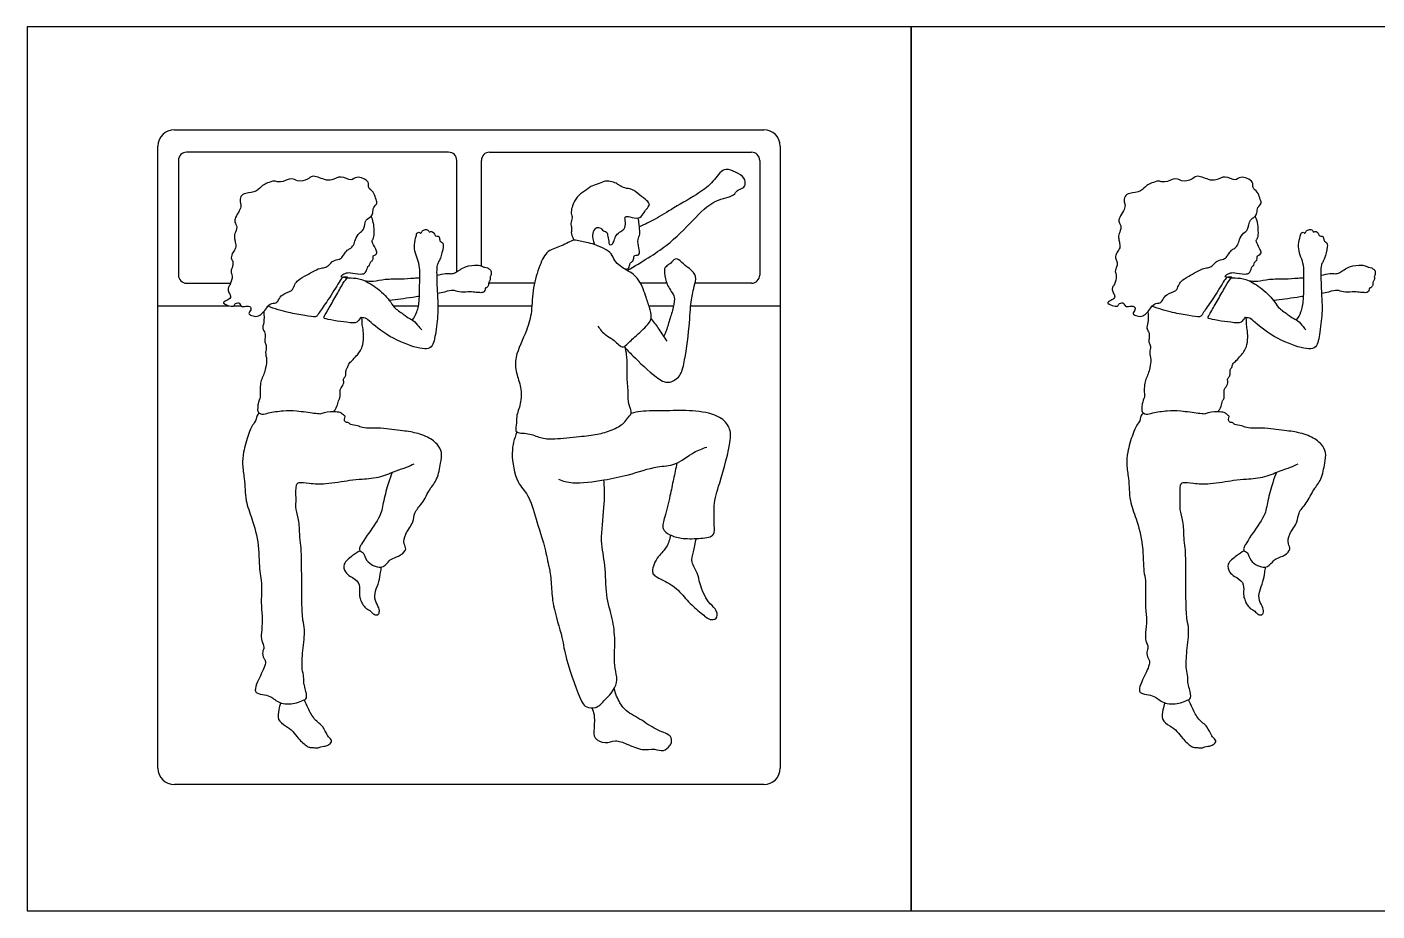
# Model space of a CAD drawing. Header units: millimetres. Extents: x 0 to 18.9, y 0.1 to 18.6.
# Drawn here: x 0.05 to 4.238, y 12.762 to 15.505 of the extents above; entities that cross this region are included whole.
import ezdxf

# ---------------------------------------------------------------- set-up
doc = ezdxf.new("R2010")
doc.units = ezdxf.units.MM
for name, color, linetype, true_color in [('AG-FURNITURE', 7, 'Continuous', 0x66ccff), ('AG-PEOPLE', 7, 'Continuous', 0x66ccff), ('X-VIEWPORT', 7, 'Continuous', 0xfb0280)]:
    doc.layers.add(name, color=color, linetype=linetype, true_color=true_color)

msp = doc.modelspace()

# ---------------------------------------------------------------- linework, layer by layer
at = {"layer": 'AG-FURNITURE'}
for p, q in [((2.0345, 14.71), (1.9533, 14.71)), ((0.4562, 14.6401), (0.6762, 14.6401)), ((0.6919, 14.6401), (0.7137, 14.6401)), ((1.1854, 14.6401), (1.2645, 14.6401)), ((1.3246, 14.6401), (1.6163, 14.6401)), ((1.9793, 14.6401), (2.0561, 14.6401)), ((2.1089, 14.6401), (2.3866, 14.6401))]:
    msp.add_line(p, q, dxfattribs=at)
for centre, radius, start, end in [((0.507, 15.1354), 0.0508, 90, 180), ((2.3358, 15.1354), 0.0508, 0, 90), ((0.5451, 15.091), 0.0254, 90, 180), ((1.3579, 15.091), 0.0254, 360, 90), ((1.4849, 15.091), 0.0254, 90, 180), ((2.2977, 15.091), 0.0254, 0, 90), ((0.5451, 14.7354), 0.0254, 180, 270), ((1.4849, 14.7354), 0.0254, 263.7567, 270), ((2.2977, 14.7354), 0.0254, 270, 0), ((0.507, 13.205), 0.0508, 180, 270), ((2.3358, 13.205), 0.0508, 270, 0)]:
    msp.add_arc(centre, radius, start, end, dxfattribs=at)
for points in [[(0.507, 15.1862), (1.4214, 15.1862), (2.3358, 15.1862)], [(0.4562, 13.205), (0.4562, 14.1702), (0.4562, 15.1354)], [(2.3866, 15.1354), (2.3866, 14.1702), (2.3866, 13.205)], [(0.5197, 15.091), (0.5197, 14.9132), (0.5197, 14.7354)], [(1.3579, 15.1164), (0.9515, 15.1164), (0.5451, 15.1164)], [(1.3833, 14.7456), (1.3833, 14.9183), (1.3833, 15.091)], [(1.4595, 14.7637), (1.4595, 14.9273), (1.4595, 15.091)], [(1.4849, 15.1164), (1.8913, 15.1164), (2.2977, 15.1164)], [(2.3231, 15.091), (2.3231, 14.9132), (2.3231, 14.7354)], [(0.5451, 14.71), (0.6133, 14.71), (0.6815, 14.71)], [(1.6242, 14.71), (1.5545, 14.71), (1.4849, 14.71)], [(2.2977, 14.71), (2.2102, 14.71), (2.1228, 14.71)], [(2.3358, 13.1542), (1.4214, 13.1542), (0.507, 13.1542)]]:
    msp.add_open_spline(points, degree=2, dxfattribs=at)
at = {"layer": 'AG-PEOPLE'}
for points, knots in [([(1.1354, 14.9584), (1.1341, 14.9537), (1.1228, 14.946), (1.1235, 14.9282), (1.1176, 14.9149), (1.098, 14.9082), (1.0969, 14.8752), (1.0803, 14.8666), (1.0671, 14.846), (1.0649, 14.8275), (1.0509, 14.8162), (1.0404, 14.8113), (1.0295, 14.7919), (1.02, 14.7838), (0.9976, 14.7806), (0.9885, 14.7666), (0.9725, 14.7566), (0.9571, 14.7589), (0.9107, 14.7308), (0.8879, 14.7189), (0.8786, 14.7025), (0.8735, 14.6841), (0.8406, 14.6772), (0.8311, 14.6584), (0.8228, 14.6474), (0.8026, 14.6484), (0.7906, 14.6289), (0.7794, 14.616), (0.7648, 14.6046), (0.7478, 14.6091), (0.7337, 14.6154), (0.7472, 14.6261), (0.7424, 14.6415), (0.7242, 14.6374), (0.7133, 14.6367), (0.709, 14.6527), (0.6917, 14.6461), (0.6939, 14.6337), (0.649, 14.6474), (0.6702, 14.6563), (0.6831, 14.6639), (0.6799, 14.6762), (0.6727, 14.6865), (0.6744, 14.6979), (0.681, 14.7064), (0.6897, 14.7329), (0.6798, 14.7459), (0.6889, 14.7621), (0.6896, 14.7776), (0.681, 14.7886), (0.6882, 14.8069), (0.6992, 14.8187), (0.6961, 14.8376), (0.6931, 14.8485), (0.6935, 14.8643), (0.7047, 14.8839), (0.6928, 14.8993), (0.6956, 14.9144), (0.7094, 14.9336), (0.7149, 14.951), (0.7101, 14.9618), (0.7109, 14.9816), (0.7287, 14.9903), (0.7638, 14.9923), (0.7794, 15.015), (0.7962, 15.0206), (0.8171, 15.03), (0.8362, 15.0189), (0.8722, 15.0398), (0.8875, 15.0237), (0.9225, 15.0295), (0.933, 15.0478), (0.9733, 15.0301), (0.9955, 15.0275), (1.0236, 15.0468), (1.0566, 15.0241), (1.0701, 15.0456), (1.1155, 15.0272), (1.1058, 15.005), (1.1266, 14.9941), (1.1302, 14.9748), (1.1366, 14.9631), (1.1354, 14.9584)], [0, 0, 0, 0, 0.253075, 0.508864, 0.735234, 0.998803, 1.33252, 1.593132, 1.893464, 2.160678, 2.411983, 2.62607, 2.910483, 3.132313, 3.415014, 3.668744, 3.923724, 4.164909, 4.617648, 4.941189, 5.197906, 5.455707, 5.799656, 6.078739, 6.29704, 6.557492, 6.844342, 7.107522, 7.362502, 7.623555, 7.826367, 8.046086, 8.256385, 8.509416, 8.702833, 8.921677, 9.147863, 9.31812, 9.667436, 9.883309, 10.123374, 10.325244, 10.544896, 10.742122, 10.951189, 11.268252, 11.503995, 11.759018, 11.998413, 12.218665, 12.480867, 12.729584, 12.989351, 13.200559, 13.443842, 13.727636, 13.981583, 14.214682, 14.519296, 14.777469, 14.988678, 15.246064, 15.508305, 15.87161, 16.184586, 16.444998, 16.728793, 17.008364, 17.380075, 17.653191, 18.001116, 18.260599, 18.647335, 18.946401, 19.287274, 19.639175, 19.909783, 20.294503, 20.552345, 20.824198, 21.101667, 21.354961, 21.354961, 21.354961, 21.354961]), ([(1.9121, 14.7495), (1.9585, 14.777), (2.0386, 14.8246), (2.1143, 14.9032), (2.1785, 14.9708), (2.2444, 14.9784), (2.2515, 14.9999), (2.2719, 15.004), (2.2814, 15.0188), (2.2723, 15.0457), (2.2405, 15.0573), (2.2097, 15.0705), (2.178, 15.0218), (2.1345, 14.9878), (2.0568, 14.9447), (2.0005, 14.9087), (1.9664, 14.8924), (1.9497, 14.8852)], [0.061563, 0.061563, 0.061563, 0.061563, 0.715854, 1.346626, 1.913113, 2.363412, 2.613997, 2.867146, 3.096628, 3.387588, 3.729131, 4.040104, 4.453422, 4.888492, 5.453708, 5.942122, 6.378126, 6.378126, 6.378126, 6.378126]), ([(3.8786, 14.9584), (3.8773, 14.9537), (3.866, 14.946), (3.8667, 14.9282), (3.8608, 14.9149), (3.8412, 14.9082), (3.8401, 14.8752), (3.8235, 14.8666), (3.8103, 14.846), (3.8081, 14.8275), (3.7941, 14.8162), (3.7836, 14.8113), (3.7727, 14.7919), (3.7632, 14.7838), (3.7408, 14.7806), (3.7317, 14.7666), (3.7157, 14.7566), (3.7003, 14.7589), (3.6539, 14.7308), (3.6311, 14.7189), (3.6218, 14.7025), (3.6167, 14.6841), (3.5838, 14.6772), (3.5743, 14.6584), (3.566, 14.6474), (3.5458, 14.6484), (3.5338, 14.6289), (3.5226, 14.616), (3.508, 14.6046), (3.491, 14.6091), (3.4769, 14.6154), (3.4904, 14.6261), (3.4856, 14.6415), (3.4674, 14.6374), (3.4565, 14.6367), (3.4522, 14.6527), (3.4349, 14.6461), (3.4371, 14.6337), (3.3922, 14.6474), (3.4134, 14.6563), (3.4263, 14.6639), (3.4231, 14.6762), (3.4159, 14.6865), (3.4176, 14.6979), (3.4242, 14.7064), (3.4329, 14.7329), (3.423, 14.7459), (3.4321, 14.7621), (3.4328, 14.7776), (3.4242, 14.7886), (3.4314, 14.8069), (3.4424, 14.8187), (3.4393, 14.8376), (3.4363, 14.8485), (3.4367, 14.8643), (3.4479, 14.8839), (3.436, 14.8993), (3.4388, 14.9144), (3.4526, 14.9336), (3.4581, 14.951), (3.4533, 14.9618), (3.4541, 14.9816), (3.4719, 14.9903), (3.507, 14.9923), (3.5226, 15.015), (3.5394, 15.0206), (3.5603, 15.03), (3.5794, 15.0189), (3.6154, 15.0398), (3.6307, 15.0237), (3.6657, 15.0295), (3.6762, 15.0478), (3.7165, 15.0301), (3.7387, 15.0275), (3.7668, 15.0468), (3.7998, 15.0241), (3.8133, 15.0456), (3.8587, 15.0272), (3.849, 15.005), (3.8698, 14.9941), (3.8734, 14.9748), (3.8798, 14.9631), (3.8786, 14.9584)], [0, 0, 0, 0, 0.253075, 0.508864, 0.735234, 0.998803, 1.33252, 1.593132, 1.893464, 2.160678, 2.411983, 2.62607, 2.910483, 3.132313, 3.415014, 3.668744, 3.923724, 4.164909, 4.617648, 4.941189, 5.197906, 5.455707, 5.799656, 6.078739, 6.29704, 6.557492, 6.844342, 7.107522, 7.362502, 7.623555, 7.826367, 8.046086, 8.256385, 8.509416, 8.702833, 8.921677, 9.147863, 9.31812, 9.667436, 9.883309, 10.123374, 10.325244, 10.544896, 10.742122, 10.951189, 11.268252, 11.503995, 11.759018, 11.998413, 12.218665, 12.480867, 12.729584, 12.989351, 13.200559, 13.443842, 13.727636, 13.981583, 14.214682, 14.519296, 14.777469, 14.988678, 15.246064, 15.508305, 15.87161, 16.184586, 16.444998, 16.728793, 17.008364, 17.380075, 17.653191, 18.001116, 18.260599, 18.647335, 18.946401, 19.287274, 19.639175, 19.909783, 20.294503, 20.552345, 20.824198, 21.101667, 21.354961, 21.354961, 21.354961, 21.354961]), ([(1.8315, 14.88), (1.8338, 14.8763), (1.8401, 14.8697), (1.8492, 14.8703), (1.8514, 14.8583), (1.8552, 14.8415), (1.8549, 14.8285), (1.8671, 14.8297), (1.8718, 14.8431), (1.8766, 14.86), (1.8917, 14.8709), (1.9046, 14.8775), (1.9084, 14.8976), (1.9018, 14.919), (1.922, 14.9162), (1.9467, 14.9078), (1.9631, 14.925), (1.97, 14.9398), (1.9852, 14.9531), (1.9719, 14.9687), (1.9507, 14.9829), (1.9273, 15.0034), (1.9048, 15.0038), (1.8879, 15.0124), (1.8787, 15.0211), (1.8592, 15.026), (1.8435, 15.0283), (1.8252, 15.018), (1.8013, 15.0123), (1.791, 15.0035), (1.7655, 14.9869), (1.7466, 14.967), (1.7347, 14.9272), (1.744, 14.9131), (1.7342, 14.8953), (1.7416, 14.8813), (1.7366, 14.8674), (1.7412, 14.8562), (1.7465, 14.8435)], [0, 0, 0, 0, 0.2167, 0.378701, 0.571054, 0.832251, 1.027344, 1.196929, 1.416683, 1.669464, 1.923886, 2.145021, 2.41263, 2.661397, 2.889607, 3.194292, 3.466532, 3.717919, 3.96127, 4.201233, 4.514915, 4.846056, 5.126926, 5.381512, 5.595097, 5.859992, 6.09645, 6.370747, 6.664228, 6.886926, 7.209855, 7.536276, 7.909227, 8.142588, 8.394591, 8.622837, 8.847981, 9.088886, 9.088886, 9.088886, 9.088886]), ([(1.023, 14.7312), (1.0269, 14.7353), (1.0369, 14.742), (1.0538, 14.7438), (1.0832, 14.7366), (1.1031, 14.7409), (1.1056, 14.7629), (1.1138, 14.7651), (1.114, 14.7759), (1.1232, 14.7802), (1.1241, 14.79), (1.1228, 14.7965), (1.1323, 14.7971), (1.1369, 14.8045), (1.1321, 14.8161), (1.1232, 14.8322), (1.1187, 14.8428), (1.127, 14.8503), (1.1273, 14.8734), (1.1254, 14.8983), (1.1204, 14.9116), (1.1176, 14.9179)], [0, 0, 0, 0, 0.254506, 0.509371, 0.852531, 1.113976, 1.382664, 1.544406, 1.730522, 1.918645, 2.107221, 2.247588, 2.419722, 2.586336, 2.80111, 3.074841, 3.270692, 3.458756, 3.751935, 4.067974, 4.351304, 4.351304, 4.351304, 4.351304]), ([(1.9056, 14.7533), (1.9097, 14.7536), (1.9198, 14.7554), (1.919, 14.7736), (1.9309, 14.7772), (1.9329, 14.7905), (1.9338, 14.7978), (1.9444, 14.7953), (1.9519, 14.8004), (1.9487, 14.8206), (1.9427, 14.8453), (1.9535, 14.8618), (1.9495, 14.878), (1.9499, 14.8933), (1.947, 14.9061), (1.9453, 14.9123)], [0, 0, 0, 0, 0.205132, 0.431288, 0.622193, 0.832063, 0.971808, 1.148502, 1.30461, 1.561709, 1.861219, 2.111, 2.342933, 2.574866, 2.835652, 2.835652, 2.835652, 2.835652]), ([(3.7662, 14.7312), (3.7701, 14.7353), (3.7801, 14.742), (3.797, 14.7438), (3.8264, 14.7366), (3.8463, 14.7409), (3.8488, 14.7629), (3.857, 14.7651), (3.8572, 14.7759), (3.8664, 14.7802), (3.8673, 14.79), (3.866, 14.7965), (3.8755, 14.7971), (3.8801, 14.8045), (3.8753, 14.8161), (3.8664, 14.8322), (3.8619, 14.8428), (3.8702, 14.8503), (3.8705, 14.8734), (3.8686, 14.8983), (3.8636, 14.9116), (3.8608, 14.9179)], [0, 0, 0, 0, 0.254506, 0.509371, 0.852531, 1.113976, 1.382664, 1.544406, 1.730522, 1.918645, 2.107221, 2.247588, 2.419722, 2.586336, 2.80111, 3.074841, 3.270692, 3.458756, 3.751935, 4.067974, 4.351304, 4.351304, 4.351304, 4.351304]), ([(1.2455, 14.5959), (1.2511, 14.6037), (1.2614, 14.6216), (1.2688, 14.6598), (1.2676, 14.7262), (1.2694, 14.7505), (1.2644, 14.7792), (1.2543, 14.8033), (1.2495, 14.8294), (1.2572, 14.8542), (1.2592, 14.8675), (1.266, 14.8684), (1.2695, 14.867), (1.272, 14.8631), (1.2752, 14.872), (1.2795, 14.8746), (1.2859, 14.8777), (1.2933, 14.8768), (1.2962, 14.8713), (1.2978, 14.8683), (1.3028, 14.8714), (1.31, 14.8698), (1.3148, 14.8605), (1.3168, 14.8559), (1.3262, 14.8567), (1.3306, 14.8505), (1.3299, 14.8392), (1.3406, 14.8381), (1.3423, 14.8212), (1.3331, 14.7877), (1.3269, 14.7761), (1.3213, 14.7651), (1.3203, 14.7426), (1.3227, 14.6747), (1.3264, 14.6252), (1.3185, 14.5611), (1.3102, 14.5084), (1.2818, 14.5055), (1.2473, 14.5118), (1.1635, 14.5457), (1.1096, 14.595), (1.0995, 14.6031), (1.088, 14.603)], [0, 0, 0, 0, 0.338505, 0.739368, 1.251926, 1.569632, 1.900917, 2.225954, 2.549556, 2.873732, 3.091024, 3.236129, 3.359256, 3.461923, 3.631379, 3.77959, 3.944669, 4.109591, 4.262813, 4.363031, 4.501204, 4.665725, 4.866791, 4.999748, 5.177954, 5.343933, 5.539912, 5.713846, 5.955886, 6.332867, 6.564248, 6.771051, 7.065482, 7.583187, 8.042092, 8.556945, 8.993502, 9.286455, 9.656901, 10.268034, 10.80736, 11.039357, 11.039357, 11.039357, 11.039357]), ([(1.8315, 14.88), (1.8197, 14.8839), (1.8089, 14.8787), (1.8027, 14.8597), (1.805, 14.8444), (1.8103, 14.83)], [0, 0, 0, 0, 0.323915, 0.711206, 1.105703, 1.105703, 1.105703, 1.105703]), ([(3.9887, 14.5959), (3.9943, 14.6037), (4.0046, 14.6216), (4.012, 14.6598), (4.0108, 14.7262), (4.0126, 14.7505), (4.0076, 14.7792), (3.9975, 14.8033), (3.9927, 14.8294), (4.0004, 14.8542), (4.0024, 14.8675), (4.0092, 14.8684), (4.0127, 14.867), (4.0152, 14.8631), (4.0184, 14.872), (4.0227, 14.8746), (4.0291, 14.8777), (4.0365, 14.8768), (4.0394, 14.8713), (4.041, 14.8683), (4.046, 14.8714), (4.0532, 14.8698), (4.058, 14.8605), (4.06, 14.8559), (4.0694, 14.8567), (4.0738, 14.8505), (4.0731, 14.8392), (4.0838, 14.8381), (4.0855, 14.8212), (4.0763, 14.7877), (4.0701, 14.7761), (4.0645, 14.7651), (4.0635, 14.7426), (4.0659, 14.6747), (4.0696, 14.6252), (4.0617, 14.5611), (4.0534, 14.5084), (4.025, 14.5055), (3.9905, 14.5118), (3.9067, 14.5457), (3.8528, 14.595), (3.8427, 14.6031), (3.8312, 14.603)], [0, 0, 0, 0, 0.338505, 0.739368, 1.251926, 1.569632, 1.900917, 2.225954, 2.549556, 2.873732, 3.091024, 3.236129, 3.359256, 3.461923, 3.631379, 3.77959, 3.944669, 4.109591, 4.262813, 4.363031, 4.501204, 4.665725, 4.866791, 4.999748, 5.177954, 5.343933, 5.539912, 5.713846, 5.955886, 6.332867, 6.564248, 6.771051, 7.065482, 7.583187, 8.042092, 8.556945, 8.993502, 9.286455, 9.656901, 10.268034, 10.80736, 11.039357, 11.039357, 11.039357, 11.039357]), ([(1.8213, 14.5767), (1.8279, 14.5665), (1.8447, 14.5468), (1.8673, 14.5386), (1.8959, 14.5058), (1.9121, 14.5209), (1.9401, 14.5481), (1.98, 14.5832), (1.9895, 14.6049), (1.9809, 14.6364), (1.9688, 14.6719), (1.9487, 14.7293), (1.9094, 14.7506), (1.8909, 14.7625), (1.8704, 14.7802), (1.8661, 14.8049), (1.8108, 14.8337), (1.767, 14.8381), (1.7458, 14.8486), (1.7076, 14.822), (1.6625, 14.8141), (1.6388, 14.7636), (1.618, 14.6966), (1.617, 14.6215), (1.6022, 14.5632), (1.5612, 14.4825), (1.5667, 14.4318), (1.5839, 14.3868), (1.5837, 14.3364), (1.566, 14.297), (1.5703, 14.2706), (1.56, 14.243), (1.608, 14.2466), (1.6421, 14.2278), (1.6879, 14.2259), (1.7635, 14.2342), (1.8187, 14.2396), (1.8641, 14.253), (1.902, 14.2732), (1.9125, 14.2922), (1.9234, 14.3013), (1.926, 14.3133), (1.9138, 14.3362), (1.9168, 14.3687), (1.9104, 14.416), (1.9121, 14.4643), (1.911, 14.485), (1.9068, 14.5087)], [0, 0, 0, 0, 0.356189, 0.657955, 1.016374, 1.24957, 1.627853, 2.059179, 2.333661, 2.655575, 3.026225, 3.481383, 3.864532, 4.144142, 4.437371, 4.719626, 5.173954, 5.569763, 5.83488, 6.220578, 6.611718, 7.031392, 7.531634, 8.037016, 8.501597, 9.054299, 9.468304, 9.872734, 10.289349, 10.670957, 10.977659, 11.237353, 11.596835, 11.971267, 12.36527, 12.881331, 13.325524, 13.731812, 14.112154, 14.381109, 14.594285, 14.786841, 15.075898, 15.411889, 15.823676, 16.233591, 16.559434, 16.559434, 16.559434, 16.559434]), ([(1.9026, 14.5133), (1.9115, 14.5034), (1.9286, 14.4848), (1.999, 14.4172), (2.0377, 14.3963), (2.0761, 14.4176), (2.0904, 14.4619), (2.1056, 14.5733), (2.1084, 14.6493), (2.1145, 14.6747), (2.1196, 14.7004), (2.1297, 14.7311), (2.1087, 14.7543), (2.0964, 14.7602), (2.0771, 14.7793), (2.0599, 14.7902), (2.0475, 14.7713), (2.0404, 14.7689), (2.0292, 14.7587), (2.0257, 14.7501), (2.0312, 14.7133), (2.0406, 14.6991), (2.0511, 14.6793), (2.0605, 14.6674), (2.0558, 14.6334), (2.0437, 14.5981), (2.0337, 14.5625), (2.0287, 14.5526), (2.0252, 14.5454)], [0, 0, 0, 0, 0.372346, 0.952414, 1.33264, 1.682103, 2.07658, 2.712285, 3.228168, 3.518581, 3.81786, 4.144889, 4.452225, 4.675809, 4.983774, 5.224805, 5.476515, 5.645813, 5.863813, 6.045829, 6.395591, 6.651866, 6.922813, 7.146542, 7.478758, 7.857531, 8.213332, 8.387572, 8.387572, 8.387572, 8.387572]), ([(1.3209, 14.7348), (1.3314, 14.737), (1.3509, 14.7412), (1.3647, 14.7386), (1.3809, 14.7421), (1.4087, 14.7645), (1.446, 14.7669), (1.4607, 14.7639), (1.4695, 14.7587), (1.4788, 14.7585), (1.4859, 14.7523), (1.4901, 14.7492), (1.4901, 14.7337), (1.4857, 14.731), (1.4885, 14.7227), (1.4834, 14.7147), (1.4817, 14.7115), (1.4829, 14.7041), (1.4771, 14.6947), (1.4705, 14.6959), (1.4711, 14.687), (1.4664, 14.6805), (1.4546, 14.6804), (1.4392, 14.6822), (1.4176, 14.6839), (1.3909, 14.6802), (1.371, 14.6909), (1.3536, 14.6843), (1.3311, 14.6797), (1.3229, 14.6782)], [2.157252, 2.157252, 2.157252, 2.157252, 2.413822, 2.666879, 2.905923, 3.276448, 3.653809, 3.89093, 4.08296, 4.269944, 4.453483, 4.595736, 4.828148, 4.958136, 5.128578, 5.316671, 5.432647, 5.598534, 5.795273, 5.928582, 6.094405, 6.261288, 6.465706, 6.711652, 7.003133, 7.324482, 7.600696, 7.927741, 8.089835, 8.089835, 8.089835, 8.089835]), ([(4.0641, 14.7348), (4.0746, 14.737), (4.0941, 14.7412), (4.1079, 14.7386), (4.1241, 14.7421), (4.1519, 14.7645), (4.1892, 14.7669), (4.2039, 14.7639), (4.2127, 14.7587), (4.222, 14.7585), (4.2291, 14.7523), (4.2333, 14.7492), (4.2333, 14.7337), (4.2289, 14.731), (4.2317, 14.7227), (4.2266, 14.7147), (4.2249, 14.7115), (4.2261, 14.7041), (4.2203, 14.6947), (4.2137, 14.6959), (4.2143, 14.687), (4.2096, 14.6805), (4.1978, 14.6804), (4.1824, 14.6822), (4.1608, 14.6839), (4.1341, 14.6802), (4.1142, 14.6909), (4.0968, 14.6843), (4.0743, 14.6797), (4.0661, 14.6782)], [2.157252, 2.157252, 2.157252, 2.157252, 2.413822, 2.666879, 2.905923, 3.276448, 3.653809, 3.89093, 4.08296, 4.269944, 4.453483, 4.595736, 4.828148, 4.958136, 5.128578, 5.316671, 5.432647, 5.598534, 5.795273, 5.928582, 6.094405, 6.261288, 6.465706, 6.711652, 7.003133, 7.324482, 7.600696, 7.927741, 8.089835, 8.089835, 8.089835, 8.089835]), ([(1.0003, 14.3109), (1.0029, 14.3134), (1.0079, 14.3184), (1.015, 14.3368), (1.0148, 14.3451), (1.0234, 14.3541), (1.0194, 14.3769), (1.0241, 14.3845), (1.0351, 14.4005), (1.0295, 14.412), (1.038, 14.4198), (1.0401, 14.4305), (1.0386, 14.442), (1.0454, 14.4484), (1.0469, 14.4604), (1.0597, 14.4698), (1.0727, 14.4863), (1.0956, 14.5116), (1.094, 14.5664), (1.0888, 14.5839), (1.0908, 14.5967), (1.0876, 14.6054), (1.0825, 14.6013), (1.0737, 14.5844), (1.0431, 14.5883), (0.9732, 14.5978), (0.97, 14.6039), (0.9792, 14.6184), (0.9991, 14.6555), (1.0216, 14.6925), (1.0354, 14.72), (1.0473, 14.7282), (1.0402, 14.7285), (1.032, 14.7288), (1.0271, 14.7272), (1.0165, 14.7109), (0.9845, 14.6573), (0.9579, 14.6224), (0.9495, 14.607), (0.9437, 14.6048), (0.9086, 14.6102), (0.8605, 14.6179), (0.8178, 14.6307), (0.7969, 14.6384)], [0, 0, 0, 0, 0.205556, 0.476236, 0.652738, 0.859659, 1.147209, 1.338959, 1.601187, 1.806425, 2.001518, 2.206129, 2.411367, 2.59258, 2.799218, 3.038901, 3.322042, 3.682601, 4.134289, 4.402078, 4.62239, 4.784964, 4.912408, 5.158256, 5.509404, 6.02719, 6.148265, 6.385299, 6.7953, 7.216446, 7.565461, 7.754035, 7.87899, 8.063464, 8.191558, 8.448003, 8.949813, 9.374243, 9.612397, 9.749044, 10.102385, 10.551372, 11.060237, 11.060237, 11.060237, 11.060237]), ([(1.023, 14.7312), (1.038, 14.7263), (1.0565, 14.7274), (1.0899, 14.7232), (1.1332, 14.6995), (1.1754, 14.6583), (1.1872, 14.6339), (1.2167, 14.6147), (1.2366, 14.5993), (1.2496, 14.5954), (1.2657, 14.5746), (1.2715, 14.5683), (1.2743, 14.5648)], [0, 0, 0, 0, 0.321332, 0.709618, 1.186972, 1.698936, 2.047405, 2.441737, 2.775334, 3.021375, 3.357043, 3.604439, 3.604439, 3.604439, 3.604439]), ([(1.0967, 14.7179), (1.1058, 14.7165), (1.1248, 14.7141), (1.1617, 14.7245), (1.2088, 14.7224), (1.2427, 14.7257), (1.2624, 14.7267), (1.2682, 14.7271)], [0, 0, 0, 0, 0.326439, 0.708203, 1.135732, 1.54096, 1.706757, 1.706757, 1.706757, 1.706757]), ([(3.7435, 14.3109), (3.7461, 14.3134), (3.7511, 14.3184), (3.7582, 14.3368), (3.758, 14.3451), (3.7666, 14.3541), (3.7626, 14.3769), (3.7673, 14.3845), (3.7783, 14.4005), (3.7727, 14.412), (3.7812, 14.4198), (3.7833, 14.4305), (3.7818, 14.442), (3.7886, 14.4484), (3.7901, 14.4604), (3.8029, 14.4698), (3.8159, 14.4863), (3.8388, 14.5116), (3.8372, 14.5664), (3.832, 14.5839), (3.834, 14.5967), (3.8308, 14.6054), (3.8257, 14.6013), (3.8169, 14.5844), (3.7863, 14.5883), (3.7164, 14.5978), (3.7132, 14.6039), (3.7224, 14.6184), (3.7423, 14.6555), (3.7648, 14.6925), (3.7786, 14.72), (3.7905, 14.7282), (3.7834, 14.7285), (3.7752, 14.7288), (3.7703, 14.7272), (3.7597, 14.7109), (3.7277, 14.6573), (3.7011, 14.6224), (3.6927, 14.607), (3.6869, 14.6048), (3.6518, 14.6102), (3.6037, 14.6179), (3.561, 14.6307), (3.5401, 14.6384)], [0, 0, 0, 0, 0.205556, 0.476236, 0.652738, 0.859659, 1.147209, 1.338959, 1.601187, 1.806425, 2.001518, 2.206129, 2.411367, 2.59258, 2.799218, 3.038901, 3.322042, 3.682601, 4.134289, 4.402078, 4.62239, 4.784964, 4.912408, 5.158256, 5.509404, 6.02719, 6.148265, 6.385299, 6.7953, 7.216446, 7.565461, 7.754035, 7.87899, 8.063464, 8.191558, 8.448003, 8.949813, 9.374243, 9.612397, 9.749044, 10.102385, 10.551372, 11.060237, 11.060237, 11.060237, 11.060237]), ([(3.7662, 14.7312), (3.7812, 14.7263), (3.7997, 14.7274), (3.8331, 14.7232), (3.8764, 14.6995), (3.9186, 14.6583), (3.9304, 14.6339), (3.9599, 14.6147), (3.9798, 14.5993), (3.9928, 14.5954), (4.0089, 14.5746), (4.0147, 14.5683), (4.0175, 14.5648)], [0, 0, 0, 0, 0.321332, 0.709618, 1.186972, 1.698936, 2.047405, 2.441737, 2.775334, 3.021375, 3.357043, 3.604439, 3.604439, 3.604439, 3.604439]), ([(3.8399, 14.7179), (3.849, 14.7165), (3.868, 14.7141), (3.9049, 14.7245), (3.952, 14.7224), (3.9859, 14.7257), (4.0056, 14.7267), (4.0114, 14.7271)], [0, 0, 0, 0, 0.326439, 0.708203, 1.135732, 1.54096, 1.706757, 1.706757, 1.706757, 1.706757]), ([(1.2674, 14.669), (1.2604, 14.668), (1.2241, 14.6626), (1.1985, 14.6591), (1.1742, 14.6563)], [8.4226147, 8.4226147, 8.4226147, 8.4226147, 8.5468788, 9.0803168, 9.0803168, 9.0803168, 9.0803168]), ([(4.0106, 14.669), (4.0036, 14.668), (3.9673, 14.6626), (3.9417, 14.6591), (3.9174, 14.6563)], [8.4226147, 8.4226147, 8.4226147, 8.4226147, 8.5468788, 9.0803168, 9.0803168, 9.0803168, 9.0803168]), ([(0.7841, 14.6216), (0.7853, 14.6104), (0.7864, 14.5882), (0.778, 14.5698), (0.7905, 14.5553), (0.7877, 14.5377), (0.7869, 14.5251), (0.7948, 14.5133), (0.7873, 14.4947), (0.7955, 14.4736), (0.7902, 14.4479), (0.786, 14.4285), (0.7773, 14.4123), (0.7734, 14.3954), (0.7723, 14.3712), (0.7753, 14.3568), (0.765, 14.3364), (0.7661, 14.322), (0.7641, 14.31), (0.7799, 14.3011), (0.8, 14.3092), (0.8462, 14.315), (0.8847, 14.3155), (0.9398, 14.3063), (0.9544, 14.3056), (0.9617, 14.305)], [0, 0, 0, 0, 0.36121, 0.626755, 0.879475, 1.137014, 1.355066, 1.57629, 1.841246, 2.132603, 2.448551, 2.727709, 2.988289, 3.250218, 3.552636, 3.792014, 4.080165, 4.318364, 4.520297, 4.753981, 5.039992, 5.458426, 5.862393, 6.318156, 6.609989, 6.609989, 6.609989, 6.609989]), ([(3.5273, 14.6216), (3.5285, 14.6104), (3.5296, 14.5882), (3.5212, 14.5698), (3.5337, 14.5553), (3.5309, 14.5377), (3.5301, 14.5251), (3.538, 14.5133), (3.5305, 14.4947), (3.5387, 14.4736), (3.5334, 14.4479), (3.5292, 14.4285), (3.5205, 14.4123), (3.5166, 14.3954), (3.5155, 14.3712), (3.5185, 14.3568), (3.5082, 14.3364), (3.5093, 14.322), (3.5073, 14.31), (3.5231, 14.3011), (3.5432, 14.3092), (3.5894, 14.315), (3.6279, 14.3155), (3.683, 14.3063), (3.6976, 14.3056), (3.7049, 14.305)], [0, 0, 0, 0, 0.36121, 0.626755, 0.879475, 1.137014, 1.355066, 1.57629, 1.841246, 2.132603, 2.448551, 2.727709, 2.988289, 3.250218, 3.552636, 3.792014, 4.080165, 4.318364, 4.520297, 4.753981, 5.039992, 5.458426, 5.862393, 6.318156, 6.609989, 6.609989, 6.609989, 6.609989]), ([(1.986, 14.5996), (1.9945, 14.5889), (2.0108, 14.5671), (2.0273, 14.5424), (2.0352, 14.5298)], [0, 0, 0, 0, 0.3768418, 0.7704973, 0.7704973, 0.7704973, 0.7704973]), ([(0.7698, 14.3075), (0.7668, 14.3041), (0.7613, 14.2965), (0.7603, 14.2822), (0.7481, 14.2687), (0.736, 14.2405), (0.7202, 14.1856), (0.7172, 14.1486), (0.7242, 14.1044), (0.7268, 14.0695), (0.7275, 14.0326), (0.75, 13.9764), (0.7707, 13.8997), (0.7699, 13.815), (0.779, 13.7889), (0.7748, 13.7065), (0.7819, 13.6668), (0.7765, 13.6266), (0.7759, 13.6009), (0.788, 13.5802), (0.7784, 13.5663), (0.7837, 13.5459), (0.7908, 13.5389), (0.7878, 13.5186), (0.7649, 13.4747), (0.7557, 13.4478), (0.7619, 13.4362), (0.7879, 13.4329), (0.8094, 13.427), (0.8368, 13.4007), (0.8857, 13.4062), (0.9052, 13.4158), (0.9211, 13.4209), (0.9133, 13.4521), (0.9073, 13.4711), (0.9094, 13.4893), (0.9015, 13.5141), (0.9044, 13.5699), (0.9139, 13.6339), (0.9043, 13.6648), (0.9021, 13.7225), (0.9021, 13.8311), (0.9012, 13.8874), (0.8954, 13.9204), (0.8957, 13.9708), (0.8823, 14.0078), (0.8858, 14.0412), (0.8824, 14.0834), (0.8936, 14.0943), (0.9287, 14.0877), (0.9768, 14.0861), (1.0507, 14.0994), (1.0888, 14.102), (1.1485, 14.1071), (1.1935, 14.1284), (1.2271, 14.1381), (1.243, 14.1461), (1.2506, 14.15)], [0, 0, 0, 0, 0.228938, 0.456612, 0.710924, 1.056591, 1.526421, 1.911737, 2.322256, 2.690191, 3.059805, 3.536862, 4.108586, 4.665507, 5.003098, 5.554463, 5.965934, 6.352043, 6.668613, 6.95359, 7.196347, 7.469615, 7.655975, 7.919686, 8.368717, 8.693682, 8.888776, 9.195836, 9.493004, 9.864253, 10.289278, 10.582232, 10.801071, 11.13087, 11.41842, 11.672519, 11.980596, 12.451007, 12.950604, 13.293318, 13.761744, 14.419834, 14.884308, 15.239689, 15.677354, 16.063828, 16.43141, 16.825915, 17.036606, 17.387461, 17.835384, 18.368039, 18.761669, 19.235272, 19.678682, 20.041956, 20.357785, 20.357785, 20.357785, 20.357785]), ([(1.1828, 14.1229), (1.1788, 14.1124), (1.1714, 14.0914), (1.1545, 14.0335), (1.1498, 13.9874), (1.1052, 13.9299), (1.0886, 13.9013), (1.0822, 13.8918), (1.0797, 13.8788), (1.0968, 13.8756), (1.0981, 13.8451), (1.1496, 13.8194), (1.1702, 13.8453), (1.1836, 13.8573), (1.2095, 13.864), (1.2297, 13.8846), (1.2171, 13.9016), (1.2215, 13.9333), (1.2509, 13.9674), (1.2488, 13.9987), (1.2782, 14.027), (1.2977, 14.0707), (1.3243, 14.1004), (1.3329, 14.1508), (1.3388, 14.1845), (1.3232, 14.2127), (1.2887, 14.2376), (1.2406, 14.2489), (1.2161, 14.2519), (1.1799, 14.2553), (1.1488, 14.2624), (1.0901, 14.2583), (1.077, 14.2687), (1.0529, 14.2691), (1.0489, 14.2785), (1.0372, 14.2764), (1.0327, 14.2883), (1.0393, 14.2963), (1.0284, 14.3038), (1.0212, 14.3096), (0.999, 14.312), (0.9741, 14.3091), (0.9617, 14.305)], [0, 0, 0, 0, 0.361629, 0.835551, 1.267979, 1.795169, 2.148996, 2.356063, 2.55231, 2.771841, 3.093892, 3.525455, 3.852265, 4.114564, 4.436782, 4.742286, 4.998822, 5.339216, 5.750625, 6.083103, 6.468235, 6.897878, 7.290003, 7.729392, 8.088904, 8.423778, 8.829735, 9.262512, 9.57696, 9.938506, 10.308289, 10.771637, 11.029168, 11.315991, 11.494163, 11.685581, 11.882953, 12.060404, 12.263203, 12.453915, 12.738, 13.126703, 13.126703, 13.126703, 13.126703]), ([(2.0662, 14.1521), (2.0627, 14.1353), (2.0555, 14.1011), (2.0449, 14.0502), (2.0301, 13.9868), (2.0167, 13.9474), (2.0448, 13.9273), (2.0803, 13.9165), (2.1318, 13.9169), (2.1815, 13.9222), (2.1833, 13.9526), (2.1782, 14.0244), (2.1983, 14.0878), (2.2374, 14.2207), (2.2303, 14.2665), (2.1935, 14.3039), (2.1117, 14.3162), (2.0369, 14.3138), (1.9547, 14.3144), (1.934, 14.3083), (1.924, 14.3057)], [0, 0, 0, 0, 0.423034, 0.853585, 1.33544, 1.692169, 2.004876, 2.364582, 2.799391, 3.187614, 3.47638, 3.963896, 4.471521, 5.158347, 5.548002, 5.9476, 6.474364, 7.004619, 7.529031, 7.858282, 7.858282, 7.858282, 7.858282]), ([(3.513, 14.3075), (3.51, 14.3041), (3.5045, 14.2965), (3.5035, 14.2822), (3.4913, 14.2687), (3.4792, 14.2405), (3.4634, 14.1856), (3.4604, 14.1486), (3.4674, 14.1044), (3.47, 14.0695), (3.4707, 14.0326), (3.4932, 13.9764), (3.5139, 13.8997), (3.5131, 13.815), (3.5222, 13.7889), (3.518, 13.7065), (3.5251, 13.6668), (3.5197, 13.6266), (3.5191, 13.6009), (3.5312, 13.5802), (3.5216, 13.5663), (3.5269, 13.5459), (3.534, 13.5389), (3.531, 13.5186), (3.5081, 13.4747), (3.4989, 13.4478), (3.5051, 13.4362), (3.5311, 13.4329), (3.5526, 13.427), (3.58, 13.4007), (3.6289, 13.4062), (3.6484, 13.4158), (3.6643, 13.4209), (3.6565, 13.4521), (3.6505, 13.4711), (3.6526, 13.4893), (3.6447, 13.5141), (3.6476, 13.5699), (3.6571, 13.6339), (3.6475, 13.6648), (3.6453, 13.7225), (3.6453, 13.8311), (3.6444, 13.8874), (3.6386, 13.9204), (3.6389, 13.9708), (3.6255, 14.0078), (3.629, 14.0412), (3.6256, 14.0834), (3.6368, 14.0943), (3.6719, 14.0877), (3.72, 14.0861), (3.7939, 14.0994), (3.832, 14.102), (3.8917, 14.1071), (3.9367, 14.1284), (3.9703, 14.1381), (3.9862, 14.1461), (3.9938, 14.15)], [0, 0, 0, 0, 0.228938, 0.456612, 0.710924, 1.056591, 1.526421, 1.911737, 2.322256, 2.690191, 3.059805, 3.536862, 4.108586, 4.665507, 5.003098, 5.554463, 5.965934, 6.352043, 6.668613, 6.95359, 7.196347, 7.469615, 7.655975, 7.919686, 8.368717, 8.693682, 8.888776, 9.195836, 9.493004, 9.864253, 10.289278, 10.582232, 10.801071, 11.13087, 11.41842, 11.672519, 11.980596, 12.451007, 12.950604, 13.293318, 13.761744, 14.419834, 14.884308, 15.239689, 15.677354, 16.063828, 16.43141, 16.825915, 17.036606, 17.387461, 17.835384, 18.368039, 18.761669, 19.235272, 19.678682, 20.041956, 20.357785, 20.357785, 20.357785, 20.357785]), ([(3.926, 14.1229), (3.922, 14.1124), (3.9146, 14.0914), (3.8977, 14.0335), (3.893, 13.9874), (3.8484, 13.9299), (3.8318, 13.9013), (3.8254, 13.8918), (3.8229, 13.8788), (3.84, 13.8756), (3.8413, 13.8451), (3.8928, 13.8194), (3.9134, 13.8453), (3.9268, 13.8573), (3.9527, 13.864), (3.9729, 13.8846), (3.9603, 13.9016), (3.9647, 13.9333), (3.9941, 13.9674), (3.992, 13.9987), (4.0214, 14.027), (4.0409, 14.0707), (4.0675, 14.1004), (4.0761, 14.1508), (4.082, 14.1845), (4.0664, 14.2127), (4.0319, 14.2376), (3.9838, 14.2489), (3.9593, 14.2519), (3.9231, 14.2553), (3.892, 14.2624), (3.8333, 14.2583), (3.8202, 14.2687), (3.7961, 14.2691), (3.7921, 14.2785), (3.7804, 14.2764), (3.7759, 14.2883), (3.7825, 14.2963), (3.7716, 14.3038), (3.7644, 14.3096), (3.7422, 14.312), (3.7173, 14.3091), (3.7049, 14.305)], [0, 0, 0, 0, 0.361629, 0.835551, 1.267979, 1.795169, 2.148996, 2.356063, 2.55231, 2.771841, 3.093892, 3.525455, 3.852265, 4.114564, 4.436782, 4.742286, 4.998822, 5.339216, 5.750625, 6.083103, 6.468235, 6.897878, 7.290003, 7.729392, 8.088904, 8.423778, 8.829735, 9.262512, 9.57696, 9.938506, 10.308289, 10.771637, 11.029168, 11.315991, 11.494163, 11.685581, 11.882953, 12.060404, 12.263203, 12.453915, 12.738, 13.126703, 13.126703, 13.126703, 13.126703]), ([(1.5697, 14.2479), (1.5614, 14.2274), (1.5489, 14.1852), (1.567, 14.0894), (1.6081, 14.0546), (1.6279, 13.9785), (1.655, 13.8974), (1.661, 13.8674), (1.6681, 13.8335), (1.6724, 13.8191), (1.6781, 13.764), (1.6793, 13.7102), (1.7137, 13.6063), (1.7177, 13.5492), (1.7684, 13.4101), (1.7836, 13.3938), (1.8166, 13.3889), (1.8398, 13.414), (1.8768, 13.4518), (1.8819, 13.4888), (1.8697, 13.5257), (1.8758, 13.6018), (1.8677, 13.6695), (1.8436, 13.742), (1.8465, 13.8351), (1.8265, 13.9111), (1.8426, 14.0077), (1.8414, 14.0881), (1.8398, 14.0961), (1.8394, 14.0996)], [0, 0, 0, 0, 0.481432, 1.043939, 1.466751, 1.988652, 2.533828, 2.867409, 3.198637, 3.434252, 3.854688, 4.309437, 4.904813, 5.39538, 6.094822, 6.368875, 6.675789, 7.016171, 7.443153, 7.788774, 8.150756, 8.661523, 9.152916, 9.665818, 10.229694, 10.750077, 11.348375, 11.861311, 12.053005, 12.053005, 12.053005, 12.053005]), ([(1.6987, 14.1015), (1.713, 14.0964), (1.7426, 14.0852), (1.843, 14.0994), (1.9134, 14.1131), (2.0051, 14.1445), (2.0605, 14.1416), (2.1182, 14.1881), (2.1454, 14.1966), (2.1589, 14.2015)], [0, 0, 0, 0, 0.399074, 0.979052, 1.500886, 2.069091, 2.508415, 2.997743, 3.385154, 3.385154, 3.385154, 3.385154]), ([(2.0464, 13.9286), (2.0439, 13.9155), (2.0368, 13.8892), (2.0033, 13.8589), (1.9934, 13.8336), (1.9855, 13.807), (2.0209, 13.7896), (2.0676, 13.7651), (2.1008, 13.7196), (2.14, 13.6882), (2.1699, 13.6607), (2.1964, 13.6716), (2.1861, 13.7034), (2.1609, 13.718), (2.1351, 13.7778), (2.133, 13.809), (2.1079, 13.8447), (2.1177, 13.8747), (2.1229, 13.9036), (2.1266, 13.9175)], [0, 0, 0, 0, 0.373208, 0.762377, 1.073043, 1.349531, 1.692039, 2.126312, 2.567334, 2.992419, 3.354212, 3.612894, 3.912783, 4.237084, 4.701313, 5.041217, 5.389888, 5.723148, 6.074617, 6.074617, 6.074617, 6.074617]), ([(1.083, 13.88), (1.0746, 13.8752), (1.0602, 13.8641), (1.0276, 13.8409), (1.0363, 13.8122), (1.0527, 13.8), (1.0827, 13.7841), (1.0813, 13.7534), (1.0802, 13.7354), (1.0956, 13.7016), (1.1139, 13.6959), (1.1225, 13.6834), (1.1361, 13.6786), (1.1439, 13.6861), (1.1428, 13.7041), (1.1273, 13.7247), (1.1294, 13.7551), (1.1427, 13.783), (1.1465, 13.8122), (1.1486, 13.8236), (1.1494, 13.8292)], [0, 0, 0, 0, 0.334942, 0.708169, 1.012546, 1.296535, 1.643204, 1.965704, 2.239255, 2.60394, 2.868522, 3.106116, 3.326641, 3.506491, 3.757894, 4.06992, 4.40307, 4.753035, 5.086979, 5.343856, 5.343856, 5.343856, 5.343856]), ([(3.8262, 13.88), (3.8178, 13.8752), (3.8034, 13.8641), (3.7708, 13.8409), (3.7795, 13.8122), (3.7959, 13.8), (3.8259, 13.7841), (3.8245, 13.7534), (3.8234, 13.7354), (3.8388, 13.7016), (3.8571, 13.6959), (3.8657, 13.6834), (3.8793, 13.6786), (3.8871, 13.6861), (3.886, 13.7041), (3.8705, 13.7247), (3.8726, 13.7551), (3.8859, 13.783), (3.8897, 13.8122), (3.8918, 13.8236), (3.8926, 13.8292)], [0, 0, 0, 0, 0.334942, 0.708169, 1.012546, 1.296535, 1.643204, 1.965704, 2.239255, 2.60394, 2.868522, 3.106116, 3.326641, 3.506491, 3.757894, 4.06992, 4.40307, 4.753035, 5.086979, 5.343856, 5.343856, 5.343856, 5.343856]), ([(1.8019, 13.392), (1.805, 13.3852), (1.8114, 13.371), (1.8093, 13.3283), (1.8062, 13.2959), (1.8448, 13.2796), (1.8755, 13.294), (1.912, 13.2805), (1.9579, 13.2583), (1.9954, 13.2675), (2.0245, 13.2541), (2.0444, 13.2741), (2.0504, 13.2843), (2.0499, 13.3089), (2.0043, 13.3207), (1.9589, 13.3541), (1.9077, 13.3811), (1.8887, 13.407), (1.875, 13.4368), (1.8717, 13.4524)], [0, 0, 0, 0, 0.279942, 0.664707, 0.984788, 1.328725, 1.662016, 2.022505, 2.441297, 2.801621, 3.116075, 3.404501, 3.610176, 3.864196, 4.24641, 4.70441, 5.145549, 5.478195, 5.885783, 5.885783, 5.885783, 5.885783]), ([(0.8369, 13.4077), (0.8343, 13.4008), (0.8312, 13.387), (0.8242, 13.3536), (0.8528, 13.337), (0.8762, 13.3202), (0.8902, 13.297), (0.9178, 13.2719), (0.9281, 13.2693), (0.9414, 13.2688), (0.9515, 13.2671), (0.9606, 13.2721), (0.979, 13.2741), (0.9829, 13.2757), (0.9997, 13.2867), (0.9883, 13.2993), (0.9802, 13.3073), (0.9695, 13.3366), (0.9396, 13.3545), (0.9225, 13.3912), (0.9141, 13.4085), (0.9105, 13.4175)], [0, 0, 0, 0, 0.293166, 0.63171, 0.969304, 1.301675, 1.633209, 2.004794, 2.206055, 2.428583, 2.622593, 2.825691, 3.085338, 3.229688, 3.47597, 3.697036, 3.913351, 4.247262, 4.614161, 5.002923, 5.338878, 5.338878, 5.338878, 5.338878]), ([(3.5801, 13.4077), (3.5775, 13.4008), (3.5744, 13.387), (3.5674, 13.3536), (3.596, 13.337), (3.6194, 13.3202), (3.6334, 13.297), (3.661, 13.2719), (3.6713, 13.2693), (3.6846, 13.2688), (3.6947, 13.2671), (3.7038, 13.2721), (3.7222, 13.2741), (3.7261, 13.2757), (3.7429, 13.2867), (3.7315, 13.2993), (3.7234, 13.3073), (3.7127, 13.3366), (3.6828, 13.3545), (3.6657, 13.3912), (3.6573, 13.4085), (3.6537, 13.4175)], [0, 0, 0, 0, 0.293166, 0.63171, 0.969304, 1.301675, 1.633209, 2.004794, 2.206055, 2.428583, 2.622593, 2.825691, 3.085338, 3.229688, 3.47597, 3.697036, 3.913351, 4.247262, 4.614161, 5.002923, 5.338878, 5.338878, 5.338878, 5.338878])]:
    msp.add_open_spline(points, degree=3, knots=knots, dxfattribs=at)
at = {"layer": 'X-VIEWPORT'}
for points in [[(0.0498, 15.5051), (0.0498, 12.7619), (2.793, 12.7619), (2.793, 15.5051)], [(2.793, 15.5051), (2.793, 12.7619), (5.5362, 12.7619), (5.5362, 15.5051)]]:
    msp.add_lwpolyline(points, close=True, dxfattribs=at)

doc.saveas('drawing.dxf')
